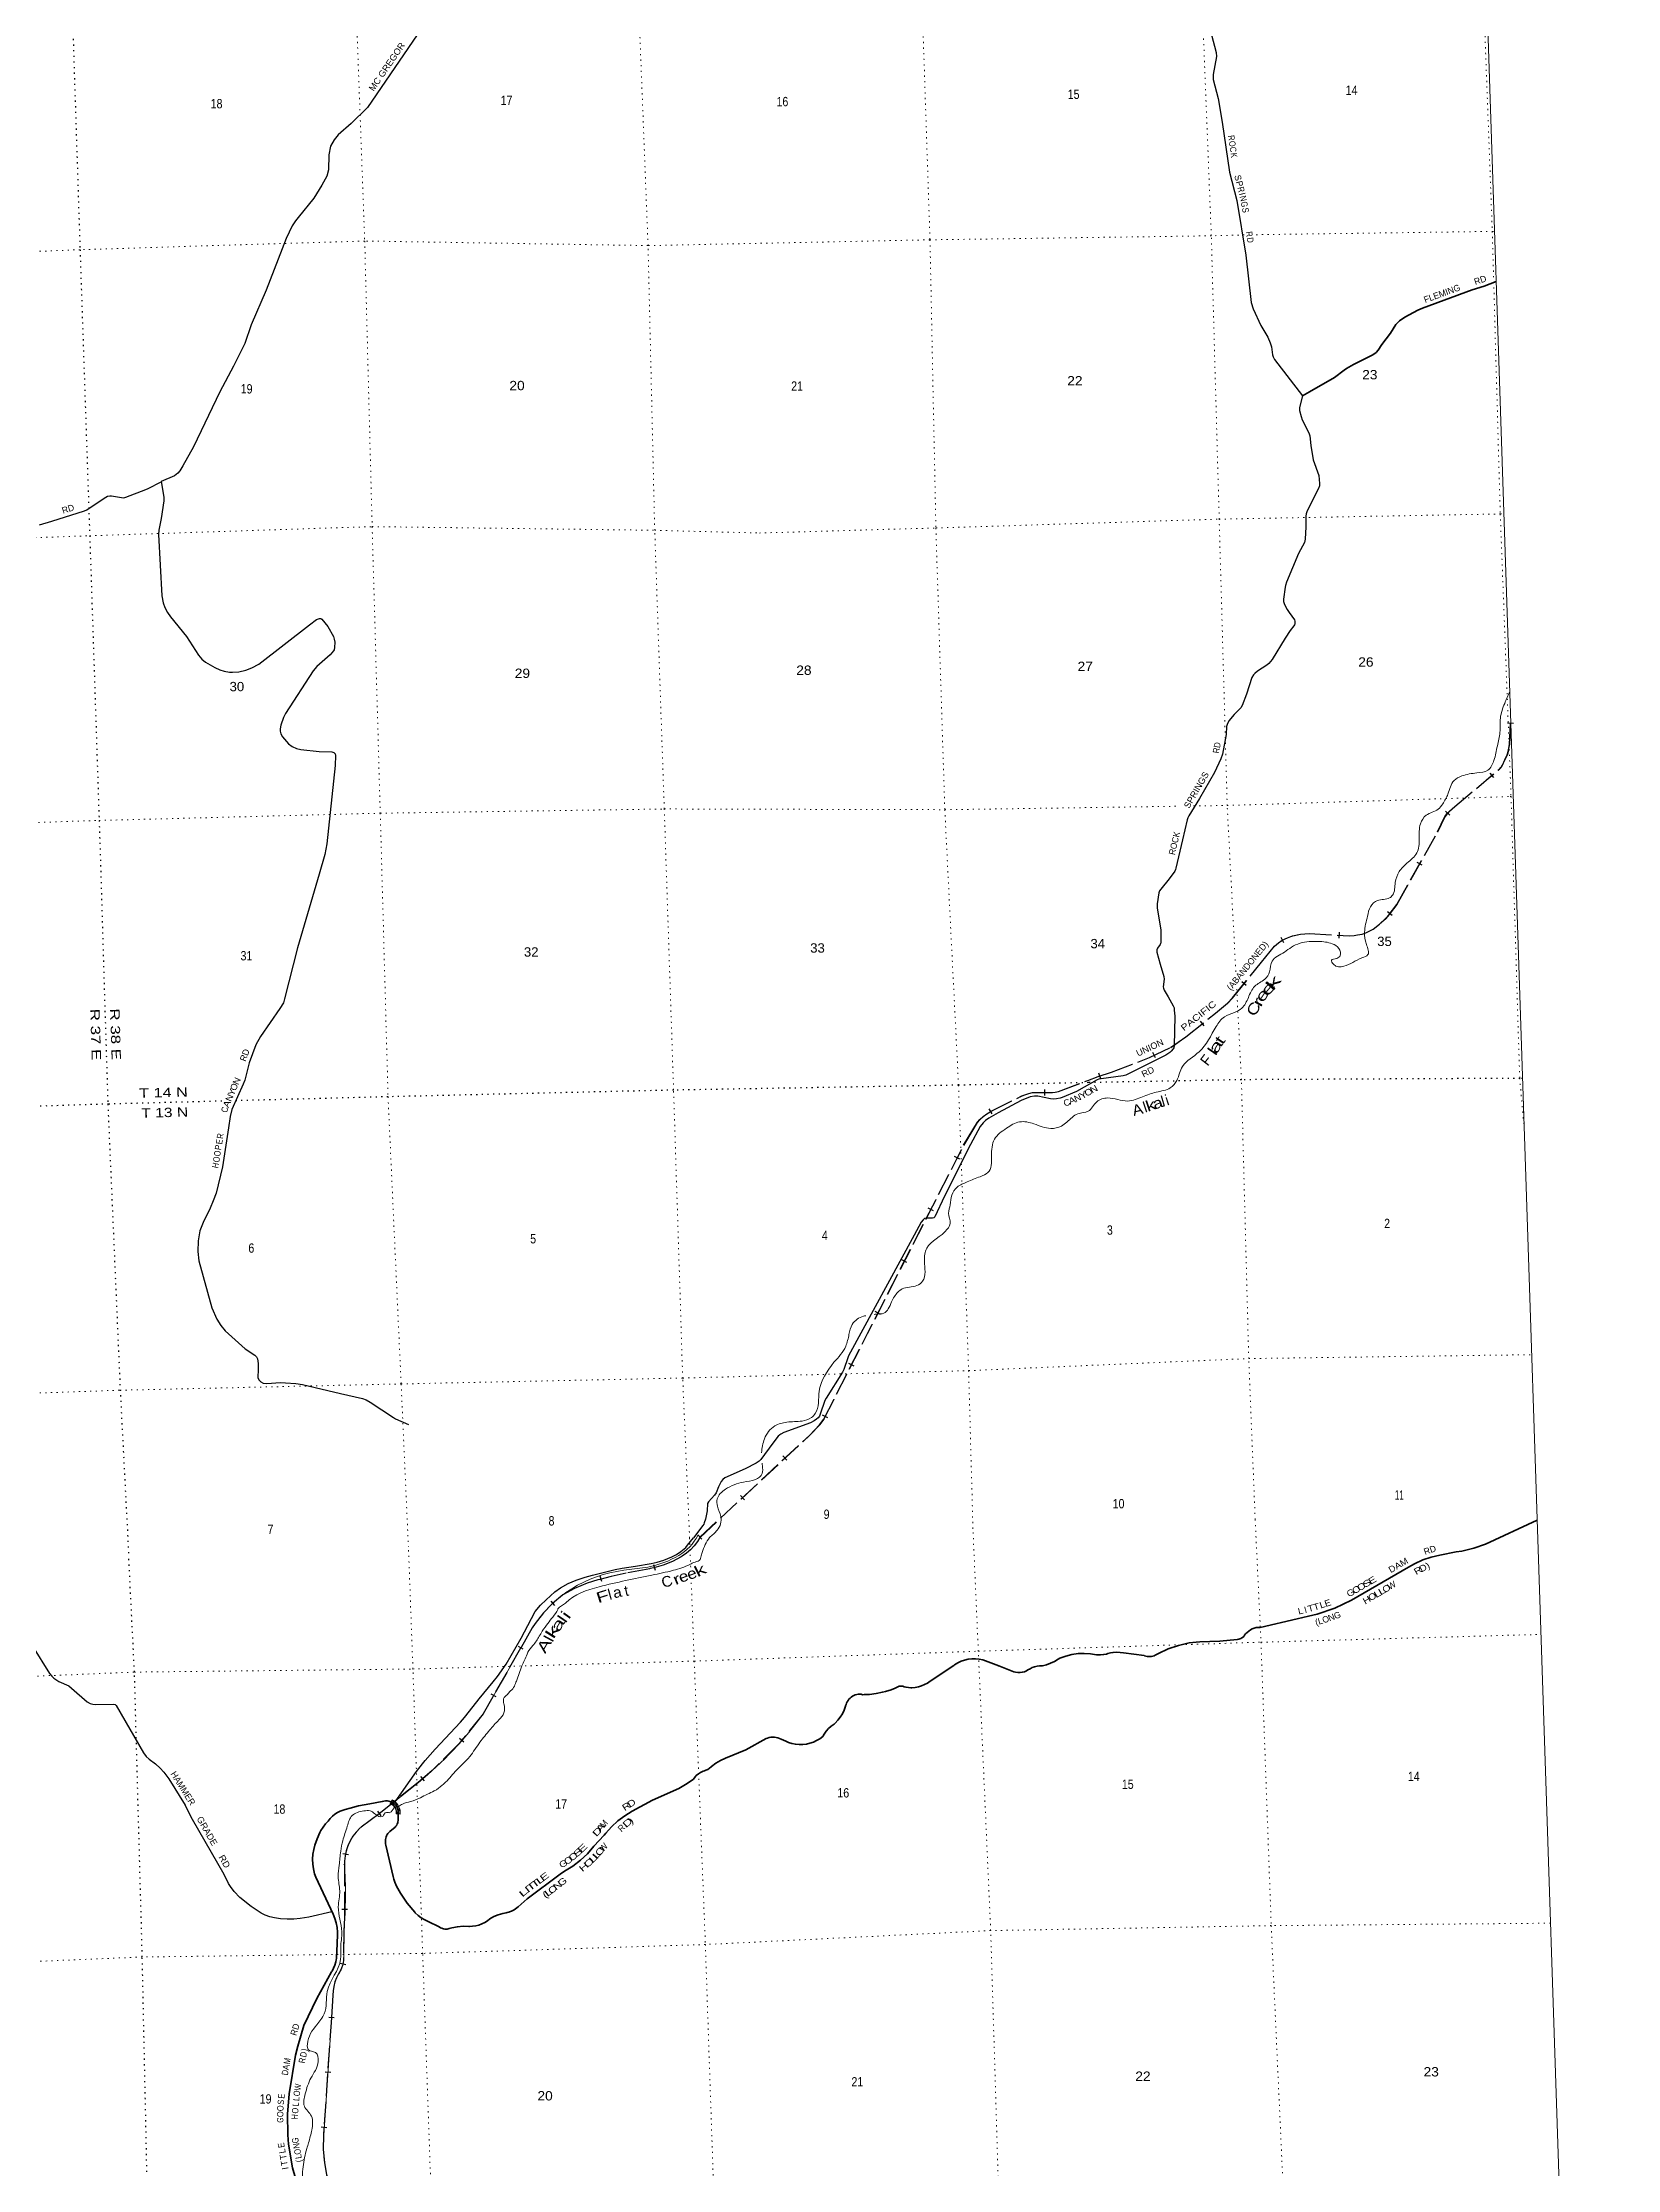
# Model space of a CAD drawing. Header units: feet. Extents: x 501257 to 757852, y -360805 to -170898.
# Drawn here: x 728361 to 757852, y -320485 to -280650 of the extents above; entities that cross this region are included whole.
import ezdxf
from ezdxf.enums import TextEntityAlignment as Align

# ---------------------------------------------------------------- set-up
doc = ezdxf.new("R2010")
doc.units = ezdxf.units.FT
doc.header["$LTSCALE"] = 70
doc.linetypes.add('DOTTED', pattern=[1.5, 0.3, -1.2])
doc.linetypes.add('LONG_DASHED', pattern=[7.5, 6, -1.5])
for name, color, linetype, lineweight in [('26', 7, 'Continuous', 40), ('27', 7, 'Continuous', 13), ('29', 7, 'Continuous', 25), ('30', 7, 'Continuous', 25), ('34', 7, 'Continuous', 25), ('39', 7, 'Continuous', 13), ('4', 7, 'Continuous', 13), ('6', 7, 'DOTTED', 25), ('61', 7, 'Continuous', 13), ('63', 7, 'Continuous', 25), ('7', 7, 'DOTTED', 13)]:
    doc.layers.add(name, color=color, linetype=linetype, lineweight=lineweight)
doc.layers.add('41', color=7, linetype='Continuous')

msp = doc.modelspace()

# ---------------------------------------------------------------- linework, layer by layer
at = {"layer": '26'}
for p, q in [((752871.55, -309823.41), (752871.49, -309821.4)), ((751090.85, -310337.69), (751088.79, -310335.74)), ((746264.61, -311054.2), (746252.45, -311050.54)), ((748605.87, -310812.78), (748603.8, -310810.83)), ((739780.27, -313570.94), (739784.22, -313568.81))]:
    msp.add_line(p, q, dxfattribs=at)
for points in [[(751956.76, -287265.25), (752083.08, -287191.19), (752551.69, -286921.96), (752731.8, -286784.13), (752780.7, -286754.38), (752911.49, -286682.38), (753273.43, -286500.96), (753330.99, -286453.41), (753368.59, -286412.37), (753438.86, -286306.94), (753603.75, -286090.77), (753702, -285932.88), (753737.73, -285892.52), (753768.49, -285865.16), (753870.81, -285795.17), (754115.79, -285661.37), (754202.57, -285622.33), (755130.55, -285283.74), (755354.06, -285211.55), (755581.94, -285125.27)], [(752871.55, -309823.41), (753942.03, -309205.75), (754052.38, -309141.16), (754204.84, -309069.87), (754363.91, -309014.91), (754527.86, -308976.88), (754833.52, -308919.41), (754937.3, -308902.98), (755163.88, -308849.23), (755383.6, -308772.09), (756348.14, -308326)], [(751088.79, -310335.74), (751162.99, -310331.49), (751855.34, -310171.85), (752064.9, -310125.31), (752228.36, -310082.98), (752556.75, -309970.05), (752871.55, -309823.41)], [(748603.8, -310810.83), (748989.7, -310860.93), (748995.97, -310863.39), (749020.65, -310871.25), (749046.03, -310876.49), (749071.81, -310879.05), (749097.73, -310878.9), (749123.48, -310876.04), (749148.79, -310870.51), (749173.39, -310862.36), (749197, -310851.68), (749219.36, -310838.6), (749255.78, -310818.98), (749440.43, -310734.06), (749632.95, -310668.91), (749831.22, -310624.24), (750033.08, -310600.54), (750403.2, -310587.72), (750731.94, -310557.45), (750739.21, -310556.59), (750760.17, -310552.6), (750780.6, -310546.44), (750800.27, -310538.17), (750818.97, -310527.9), (750827.65, -310521.87), (750852.64, -310501.8), (750870.45, -310476.78), (750888.28, -310454.3), (750915.89, -310426.11), (750946.29, -310400.97), (750979.15, -310379.14), (751014.11, -310360.86), (751050.79, -310346.34), (751088.79, -310335.74)], [(744443.98, -311431.71), (744457.87, -311433.24), (744471.52, -311436.21), (744484.79, -311440.59), (744497.52, -311446.34), (744529.81, -311453.84), (744575.38, -311460.19), (744621.37, -311461.74), (744641.18, -311461.51), (744702.15, -311456.59), (744762.27, -311445.31), (744820.88, -311427.82), (744877.34, -311404.29), (744931.03, -311375), (744981.37, -311340.25), (745422.55, -311043.31), (745440.27, -311030.94), (745499.14, -310995.59), (745561.38, -310966.59), (745626.32, -310944.26), (745693.23, -310928.83), (745761.39, -310920.49), (745830.05, -310919.31), (745898.46, -310925.32), (745965.86, -310938.45), (746264.61, -311054.2)], [(746264.61, -311054.2), (746547.85, -311167.51), (746580.28, -311173.59), (746622.34, -311177.47), (746664.58, -311176.93), (746706.53, -311171.99), (746747.74, -311162.68), (746787.74, -311149.12), (746813.38, -311129.98), (746852.62, -311105.79), (746894.17, -311085.84), (746937.58, -311070.33), (746982.38, -311059.45), (747028.06, -311053.32), (747074.14, -311051.99), (747086.64, -311049.72), (747163.32, -311030.9), (747237.61, -311004.18), (747308.71, -310969.83), (747375.82, -310928.24), (747412.17, -310911.68), (747521.59, -310870.87), (747634.68, -310841.72), (747750.2, -310824.55), (747866.87, -310819.55), (747983.43, -310826.77), (748098.6, -310846.14), (748116.94, -310847.58), (748172.87, -310848.1), (748228.55, -310842.76), (748283.37, -310831.63), (748311.73, -310822.7), (748336.66, -310814.85), (748361.73, -310810.31), (748406.63, -310802.69), (748472.52, -310798.5), (748538.48, -310801.22), (748603.8, -310810.83)], [(739784.22, -313568.81), (740273.89, -313348.87), (740306.36, -313332.57), (740431.85, -313258.94), (740548.95, -313172.6), (740579.15, -313129.34), (740602.77, -313107), (740641.98, -313075.85), (740684.24, -313048.96), (740704.08, -313039.08), (740729.04, -313026.66), (740754.08, -313020.23), (740769.98, -313014.58), (740781.44, -313009.62), (740816.72, -312991.37), (740849.9, -312969.53), (740880.61, -312944.34), (740887.06, -312938.94), (740968.78, -312878.01), (741056.43, -312825.96), (741149.04, -312783.36), (741528.1, -312627.1), (741912.17, -312415.33), (741933.87, -312406.74), (741965.73, -312397.3), (741998.39, -312391.24), (742031.52, -312388.63), (742064.73, -312389.49), (742097.67, -312393.83), (742129.98, -312401.58), (742161.3, -312412.67), (742191.29, -312426.97), (742276.66, -312465.77), (742327.71, -312487.08), (742392.78, -312507.25), (742459.61, -312520.5), (742527.45, -312526.7), (742595.57, -312525.78), (742663.21, -312517.74), (742729.65, -312502.67), (742794.15, -312480.74), (742856, -312452.19), (742914.53, -312417.32), (742969.09, -312376.54), (742994.89, -312332.7), (743034.21, -312278.06), (743079.03, -312227.83), (743128.85, -312182.57), (743183.13, -312142.76), (743200.91, -312126.7), (743253.24, -312072.42), (743299.61, -312012.98), (743339.52, -311949.01), (743372.52, -311881.22), (743398.25, -311810.36), (743399.29, -311804.66), (743406.16, -311776.91), (743415.9, -311750.04), (743428.39, -311724.33), (743443.51, -311700.06), (743461.07, -311677.51), (743480.9, -311656.91), (743502.77, -311638.51), (743526.45, -311622.49), (743551.67, -311609.03), (743578.16, -311598.28), (743605.63, -311590.36), (743633.78, -311585.36), (743662.29, -311583.32), (743690.86, -311584.28), (743692.84, -311585.36), (743700.04, -311588.7), (743707.55, -311591.26), (743715.29, -311593.03), (743721.8, -311593.81), (743746.34, -311591.88), (743771.8, -311590.98), (743844.68, -311588.4), (743967.77, -311572.44), (744088.51, -311543.71), (744143.25, -311532.66), (744249.94, -311502.23), (744327.86, -311470.87), (744352.89, -311460.8), (744377.86, -311445.07), (744389.12, -311440.13), (744402.42, -311435.87), (744416.1, -311433.03), (744430.01, -311431.64), (744443.98, -311431.71)], [(733802.83, -315704.26), (733476.84, -315009.89), (733454.54, -314945.62), (733432.46, -314856.53), (733419.81, -314765.61), (733416.74, -314673.88), (733423.27, -314582.32), (733439.34, -314491.95), (733460, -314409.5), (733501.16, -314290.59), (733554.53, -314176.64), (733574.21, -314136.81), (733612.75, -314072.85), (733657.77, -314013.28), (733708.76, -313958.73), (733745.11, -313913.43), (733787.1, -313870.95), (733833.3, -313833.08), (733883.21, -313800.26), (733936.27, -313772.83), (734024.64, -313741.72), (734120.86, -313718.53), (734280.07, -313675.58), (734488.67, -313639.71), (734720.98, -313594.91), (734784.41, -313582.35), (734800.34, -313581.87), (734823.22, -313583.21), (734845.83, -313586.94), (734863.55, -313591.82), (734907.53, -313606.81), (734939.28, -313628.65), (734969.04, -313656.44), (734991.86, -313686.22), (735009.72, -313725.93), (735020.63, -313763.66), (735022.62, -313804.36), (735022.62, -313833.15)], [(735022.62, -313833.15), (735019.97, -313926.48), (735020.38, -313951.53), (735015.32, -313976.48), (735011.21, -313991.78), (735002.65, -314014.07), (734991.8, -314035.33), (734978.79, -314055.35), (734963.75, -314073.9), (734861.71, -314155.43), (734861.22, -314155.87), (734843.7, -314173.26), (734828.09, -314192.39), (734814.57, -314213.04), (734803.28, -314234.99), (734794.35, -314258.01), (734787.88, -314281.82), (734783.93, -314306.19), (734782.54, -314330.84), (734781.87, -314344.16), (734782.6, -314366.07), (734785.62, -314387.78), (734790.9, -314409.05), (734929.34, -314995.78), (734935.4, -315021.46), (734941.5, -315045.78), (734958.18, -315105.9), (734986.51, -315177.76), (735061.64, -315312.19), (735187.77, -315497.35), (735332.56, -315668.32), (735340.77, -315676.85), (735394.58, -315726.4), (735453.27, -315770.06), (735516.2, -315807.34), (735582.69, -315837.84), (735789.13, -315943.75), (735813.86, -315956.44), (735839.13, -315968.49), (735849.89, -315972.82), (735870.51, -315978.7), (735891.64, -315982.4), (735913.03, -315983.88), (735934.46, -315983.1), (735955.7, -315980.09), (735976.5, -315974.88), (736025.73, -315961.04), (736130.88, -315940.09), (736237.64, -315930.25), (736344.85, -315931.62), (736353.06, -315931.81), (736412.94, -315929.65), (736472.27, -315921.24), (736530.39, -315906.67), (736586.67, -315886.11), (736640.49, -315859.78), (736691.27, -315827.96), (736738.44, -315791.02), (736813.09, -315749.15), (736893.94, -315714.21), (736977.99, -315687.92), (737039.33, -315675.59), (737064.03, -315670.62), (737089.33, -315664.7), (737102.32, -315661.66), (737140.16, -315648.56), (737176.42, -315631.57), (737210.7, -315610.89), (737217.64, -315605.64), (737242.73, -315586.66), (737267.64, -315565.06), (737435.91, -315419.14), (738055.59, -314953.15), (738133.53, -314899.72), (738288.5, -314805.27), (738432.75, -314695.15), (738564.69, -314570.55), (738682.89, -314432.85), (738875.63, -314225.86), (738906.14, -314186.4), (739013.99, -314065.08), (739133.93, -313955.69), (739264.65, -313859.44), (739404.71, -313777.39), (739784.22, -313568.81)], [(733163, -320884.8), (733042.87, -320452.84), (732968.55, -320010.7), (732951.67, -319833.37), (732944.65, -319449.51), (732977.8, -319067.03), (733099.93, -318341.96), (733138.3, -318172.65), (733256.09, -317788.95), (733496.12, -317280.76), (733772.69, -316785.56), (733781.09, -316772.3), (733811.65, -316716.22), (733836.19, -316657.25), (733854.44, -316596.05), (733861.5, -316558.27), (733866.19, -316533.2), (733867.06, -316508.27), (733875.51, -316265.4), (733882.13, -316074.08), (733882.07, -316040.26), (733875.6, -315953.6), (733860.11, -315868.09), (733835.76, -315784.67), (733802.83, -315704.26), (733804.84, -315704.2)]]:
    msp.add_lwpolyline(points, dxfattribs=at)
at = {"layer": '29'}
for points in [[(735630.33, -280130.2), (734444.95, -281865.32), (734139.92, -282166.3), (733893.69, -282378.64), (733822.95, -282469.71), (733754.07, -282593.57), (733721.64, -282751.52), (733716.48, -283034.19), (733686.09, -283150.04), (733593.37, -283322.66), (733438.7, -283563.97), (733149.64, -283926.92), (733098.93, -283990.64), (733036.47, -284086.13), (732919.69, -284322.09), (732547.46, -285288.89), (732265.46, -285939.98), (732146.23, -286288.96), (731935.17, -286711.72), (731681.8, -287190.39), (731187.35, -288219.91), (730988.33, -288579.73), (730929.44, -288670.83), (730894.53, -288713.81), (730831.83, -288762.63), (730578.94, -288874.25)], [(750135.28, -280078.98), (750339.33, -280836.48), (750341.84, -280914.79), (750280.26, -281250.22), (750283.17, -281342.35), (750372.42, -281696.2), (750448.44, -282139.26), (750586.13, -283078.29), (750723.03, -283609.98), (750891.46, -284634.67), (750994.49, -285522.02), (751029.24, -285640.25), (751175.12, -285947.78), (751305.95, -286166.82), (751349.65, -286274.48), (751370.4, -286346.82), (751391.87, -286499.96), (751402.62, -286534.89), (751429.62, -286588.32), (751956.76, -287265.25)], [(751956.76, -287265.25), (751901.76, -287461.31), (751898.03, -287494.62), (751900.23, -287540.83), (751926.62, -287653.06), (751947.82, -287715.83), (752071.66, -287959.59), (752089.36, -288018.34), (752111.21, -288198.2), (752151.59, -288463.01), (752259.14, -288761.78), (752269.82, -288910.64), (752269.69, -288953.57), (752256.49, -288999.78), (752040.98, -289422.28), (752023.38, -289475.09), (752018.63, -289522.34), (752018.84, -289719.97), (752006.18, -289954.35), (751992.59, -290016.42), (751878.41, -290222.96), (751656.13, -290757.99), (751636.72, -290818.2), (751629.73, -290848.22), (751600.04, -291078.17), (751600.07, -291117.94), (751607.74, -291154.09), (751623.13, -291188.2), (751666.02, -291267.42), (751702.76, -291326.13), (751801.24, -291463.88), (751810.06, -291488.57), (751812.25, -291514.98), (751810.05, -291536.98), (751805.66, -291553.48), (751790.65, -291573.15), (751721.41, -291664.28), (751632.13, -291808.3)], [(728302.73, -289681.2), (728535.06, -289616.68), (729149.33, -289420.42), (729189.36, -289402.4), (729512.92, -289181.45), (729578.94, -289146.39), (729621.9, -289138.33), (729651.79, -289138.32), (729842.07, -289173.25), (729885.03, -289175.94), (729921.11, -289167.29), (730293.17, -289023.31), (730336.11, -289003.99), (730579, -288876.26)], [(730578.94, -288874.25), (730631.46, -289162.51), (730634.15, -289197.44), (730630.36, -289235.47), (730584.59, -289563.76), (730540.18, -289783.13), (730531.94, -289864.05), (730596.17, -291015.37), (730620.74, -291145.29), (730650.27, -291231.26), (730701.29, -291325.3), (730754.72, -291407.16), (731058.7, -291773.74), (731282.13, -292126.98), (731345.7, -292198.47), (731412.82, -292254.89), (731585.75, -292354.42), (731678.64, -292399.97), (731764.56, -292426.84), (731861.22, -292440.27), (731917, -292441.75), (732038.43, -292434.9), (732164.63, -292405.35), (732282.77, -292359.67), (732411.06, -292291.52), (733361.47, -291556.76), (733491.02, -291456.95), (733544.73, -291435.45), (733574.27, -291435.45), (733592.41, -291447.91), (733700.96, -291587.34), (733807.86, -291773.97), (733823.97, -291825.02), (733834.71, -291881.44), (733825.55, -291982.32), (733818.6, -292021.15), (733807.86, -292042.64), (733747.63, -292116.11), (733496.4, -292335.49), (733430.53, -292415.49), (732908.39, -293214.04), (732870.79, -293291.95), (732823.65, -293436.81), (732809.04, -293501.52), (732811.72, -293549.87), (732822.47, -293595.55), (732854.5, -293653.54), (732967.45, -293786.3), (733031.9, -293837.35), (733117.84, -293874.31), (733195.69, -293891.08), (733538.12, -293926.29), (733778.74, -293934.08), (733813.24, -293944.82), (733829.35, -293960.94), (733837.41, -293974.37), (733846.93, -294000.28), (733840.87, -294190.06), (733687.05, -295658.92), (733649.01, -295860.48), (733542.29, -296225.16), (733132.89, -297602.64), (732892.28, -298560.54), (732870.8, -298635.77), (732804.12, -298741.36), (732441.19, -299264.45), (732354.87, -299424.46), (732231.13, -299757.47), (732145.84, -300081.2), (732115.48, -300156.76), (731906.07, -300631.89), (731871.97, -300763.62), (731842.86, -300978.93), (731727.6, -301708.94), (731614.22, -302198.31), (731555.15, -302343.39), (731497.42, -302479.22), (731367.72, -302749.92), (731308.12, -302907.6), (731276.24, -303089.88), (731270.53, -303294.48), (731286.02, -303464.65), (731532.12, -304347.49), (731624.96, -304562.59), (731700.14, -304680.8), (731782.1, -304780.47), (732153.29, -305118.51), (732333.8, -305234.26), (732368.71, -305266.51), (732387.35, -305299.96), (732400.26, -305392.28), (732397.72, -305505.67)], [(751632.13, -291808.3), (751385.61, -292205.94), (751324.09, -292279.03), (751284.45, -292311.57), (751112.35, -292425.53), (751060.14, -292465.6), (751038.15, -292492.01), (751007.79, -292540.07), (750907.55, -292856.13), (750822.1, -293068.83), (750796.24, -293112.55), (750673.09, -293235.33), (750576.32, -293354.61), (750542.85, -293425.38), (750532.34, -293460.24), (750526.54, -293607.45), (750457.57, -293979.56), (750424.8, -294066.75), (750306.6, -294320.92), (750023.53, -294810.7), (749826.41, -295132.63), (749806.62, -295172.24), (749793.64, -295207.89), (749707.25, -295581.96), (749583.77, -296114.61), (749577.9, -296138.27), (749564.7, -296166.88), (749455.79, -296312.65), (749298.6, -296507.96), (749278.81, -296538.77), (749263.74, -296575.43), (749232.63, -296780.82), (749232.46, -296854.82), (749299.66, -297271.96), (749304.06, -297475.49), (749298.61, -297509.2), (749295.3, -297521.31), (749286.51, -297540.01), (749238.12, -297609.33), (749231.53, -297622.53), (749227.21, -297643.52), (749226.03, -297663.24), (749229.33, -297684.14), (749291.66, -297909.51), (749355.1, -298143.26), (749361.28, -298194.67), (749347.11, -298335.12), (749350.28, -298359.7), (749363.48, -298397.11), (749439.1, -298521.5), (749532.59, -298691.69), (749548.21, -298731.59), (749552.61, -298771.2), (749560.61, -298882.31), (749550.14, -299441.29), (749546.01, -299475.37), (749535.01, -299497.38), (749497.62, -299541.39), (749466.84, -299567.79), (749393.39, -299616.13), (748671.62, -299977.94), (748644.35, -299988.09), (748595.97, -300001.29), (748183.42, -300059.41), (748142.95, -300067.31), (748107.76, -300080.51), (747724.11, -300295.15), (747454.61, -300406.19), (747415.02, -300419.39), (747345.85, -300433.3), (747300.67, -300437), (747234.69, -300432.59), (746999.79, -300384.8), (746935.61, -300384.18), (746856.44, -300397.38), (746687.8, -300464.19), (746256.44, -300696.94), (746077.94, -300797.88), (746020.76, -300837.49), (745976.77, -300881.5), (745919.94, -300952.63), (745738.33, -301285.89)], [(745738.33, -301285.89), (745736.23, -301289.74), (745251.76, -302254.38), (745066.32, -302641.92), (745048.73, -302659.52), (745024.44, -302669.63), (744916.33, -302671.36), (744884.33, -302674.01), (744877.73, -302676.21), (744849.31, -302696.85), (744812.8, -302745.56), (744681.37, -302986.67), (743452.12, -305249.54), (743439.97, -305281.73), (743364.71, -305500.12), (743342.17, -305551.01), (743034.28, -306039.53), (743012.39, -306081.05), (742924.45, -306342.23), (742906.73, -306375.11), (742885.83, -306404.82), (742855.05, -306434.53), (742811.06, -306464.23), (742743.12, -306499.77), (742243.68, -306684.28), (742186.93, -306712.66), (742166.71, -306726.09), (742138.12, -306750.3), (742035.93, -306879.23), (741810.44, -307186), (741778.25, -307220.92), (741724.68, -307258.62), (741516.31, -307363.1), (741139.01, -307531.47), (741102.32, -307560.09), (741069.33, -307597.5), (741018.01, -307697), (740972.57, -307815.35), (740944.98, -307858.85), (740830.6, -307979.78), (740814.23, -308013.4), (740805.84, -308148.03), (740776.84, -308303.87), (740752.65, -308374.28), (740741.65, -308396.29), (740724.06, -308427.1), (740550.33, -308655.09)], [(732397.72, -305505.67), (732394.43, -305652.63), (732411.67, -305699.06), (732446.57, -305733.98), (732494.9, -305755.48), (732558.24, -305765.94), (732816.04, -305746.91), (732911.08, -305750.11), (733104.4, -305763.54), (733229.88, -305785), (733940.29, -305953.97), (734350.26, -306042.96), (734422.69, -306070.34), (734497.94, -306112.82), (734930.22, -306402.98), (734970.66, -306424.43), (735212.51, -306535.02)], [(736879.61, -311254.02), (737039.32, -311021.63), (737325.54, -310536.06), (737449.99, -310299.5), (737586.88, -310038.04), (737682.29, -309913.53), (737790.14, -309813.93), (737956.07, -309668.67), (738059.78, -309593.97), (738204.97, -309510.96), (738354.3, -309448.71), (738524.38, -309390.61), (738657.12, -309353.26), (739084.39, -309245.35), (739217.13, -309220.45), (739461.88, -309183.1), (739756.4, -309137.45), (739872.55, -309108.4), (739992.85, -309071.04), (740142.18, -309012.94), (740229.3, -308967.29), (740312.26, -308913.34), (740403.78, -308833.68), (740440.86, -308792.98), (740550.33, -308655.09)], [(728170.4, -310681.32), (728493.96, -311195.94), (728533.38, -311245.73), (728570.71, -311281.01), (728610.12, -311307.98), (728668.18, -311345.34), (728850.7, -311428.35), (728902.57, -311467.77), (729199.15, -311727.16), (729255.17, -311758.28), (729300.8, -311772.81), (729348.48, -311776.96), (729680.34, -311768.66), (729719.77, -311776.96), (729738.41, -311793.56), (730252.81, -312683.78), (730302.57, -312748.1), (730358.59, -312799.98), (730476.79, -312889.21), (730566, -312970.14), (730632.38, -313046.92), (730725.68, -313171.42), (731032.65, -313661.14)], [(734960.6, -313598.08), (735361.36, -313034.46), (735473.36, -312887.13), (735523.14, -312822.8), (735709.81, -312611.14), (736186.86, -312104.81), (736259.44, -312019.75), (736356.93, -311901.45), (736539.45, -311673.19), (736796.64, -311349.48), (736879.61, -311254.02)], [(733780.01, -315658.5), (733345.32, -315759.06), (733187.69, -315786.03), (733067.39, -315796.42), (732942.94, -315796.41), (732818.5, -315788.12), (732704.42, -315771.51), (732617.31, -315750.76), (732532.27, -315721.7), (732453.45, -315684.36), (732266.78, -315559.85), (732055.22, -315389.7), (731949.45, -315279.71), (731881, -315186.34), (731843.67, -315126.15), (731760.7, -314962.23), (731640.4, -314754.72), (731171.65, -313932.98), (731032.65, -313661.14)]]:
    msp.add_lwpolyline(points, dxfattribs=at)
at = {"layer": '34', "linetype": 'LONG_DASHED', "lineweight": 13}
msp.add_lwpolyline([(740671.97, -308646.07), (742728.99, -306733.79), (742913.02, -306541.67), (742993.95, -306432.76), (745612.37, -301305.94), (745785.24, -301016.15), (745869.18, -300875.21), (745912.98, -300825.28), (745978.7, -300766.84), (746044.42, -300718.13), (746136.92, -300660.9), (746701.62, -300383.27), (746833.05, -300335.78), (746898.77, -300318.73), (746949.89, -300316.3), (747151.91, -300318.73), (747271.18, -300318.73), (747322.3, -300313.86), (747388.01, -300299.25), (747933.24, -300095.9), (748130.4, -300021.62), (748381.1, -299936.38), (749091.84, -299662.41), (749486.16, -299477.32), (749773.38, -299275.18), (750328.34, -298831.94), (750552.27, -298646.85), (750644.6, -298545.26), (751188.2, -297874.27), (751431.07, -297574), (751503.97, -297511.98), (751577, -297468.15), (751674.36, -297419.44), (751770.35, -297387.14), (751915.33, -297353.69), (752080.36, -297342.19), (752827.61, -297384.77), (752920.58, -297376.83), (752986.3, -297367.08), (753073.93, -297352.47), (753141.29, -297329.63), (753278.39, -297257.49), (753396.87, -297163.78), (753512.06, -297060.23), (753582.64, -296982.3), (753725.78, -296794.11), (754486.83, -295437.27), (754625.65, -295150.66), (754668.23, -295093.68), (754707.17, -295051.06), (754811.98, -294959.03), (755644.08, -294259.95), (755671.06, -294230.95), (755682.01, -294215.72), (755700.26, -294184.06), (755748.58, -294085.24), (755790.32, -293995.32), (755802.5, -293956.96), (755819.49, -293869.42), (755834.14, -293798.67), (755855.24, -293399.11)], dxfattribs=at)
at = {"layer": '39'}
for p, q in [((736895.55, -311444.45), (736907.14, -311427.07)), ((734005.06, -314782.44), (734006.81, -314775.43)), ((734013.82, -314754.39), (734012.07, -314726.35))]:
    msp.add_line(p, q, dxfattribs=at)
for points in [[(755836.52, -292803.72), (755740.03, -293026.77), (755659.09, -293301.3), (755650.36, -293571.33), (755602.85, -293824.58), (755539.84, -294094.48), (755423.64, -294279.65), (755220.31, -294328.96), (754938.89, -294387.01), (754791.1, -294472.64), (754677.27, -294726.17), (754579.07, -294908.72), (754496.08, -295008.21), (754270.89, -295122.68), (754161.81, -295281.45), (754141.59, -295567.98), (754094.3, -295827.26), (753909.97, -296018.82), (753764.76, -296178.84), (753691.42, -296382.66), (753641.34, -296619.9), (753584.79, -296670.17), (753357.3, -296718.3), (753226.69, -296835.54), (753170.51, -297012.6), (753116.64, -297314.38), (753152.7, -297542.6), (753179.4, -297732.9), (753066.91, -297793.15), (752730.61, -297949.72), (752532.38, -297914.31), (752495.46, -297835.07), (752596.88, -297803.38), (752661.33, -297748.82), (752634.71, -297618.9), (752508.96, -297528.65), (752252.16, -297485.2), (751907.6, -297519.27), (751747.34, -297593.25), (751615.82, -297684.36), (751384.54, -297855.4), (751337.24, -298056.31), (751247.54, -298194.28), (751059.12, -298325.6), (750939.81, -298537.05), (750816.06, -298736.58), (750680.11, -298815.76), (750491.95, -298896.75), (750337.46, -299079.23), (750018.19, -299553.24), (749706.08, -299827.73), (749600.56, -300089.03), (749478.74, -300228.1), (749216.16, -300307.64), (748959.88, -300395.01), (748681.23, -300475.11), (748305.35, -300417.66), (748100.85, -300491.17), (747942.07, -300665.74), (747744.69, -300712.83), (747638.5, -300780.92), (747439.15, -300944.82), (747239.63, -300987.96), (746925.08, -300902.22), (746656.45, -300865.22), (746411.32, -300984.42), (746185.25, -301189.5), (746131.87, -301505.35), (746062.22, -301815.73), (745918.1, -301891.17), (745676.29, -301990.12), (745486.68, -302087.26), (745387.29, -302235.63), (745357.43, -302417.82), (745326.65, -302573.87), (745357.37, -302764.03), (745302.97, -302876.62), (744919.22, -303230.08), (744875.32, -303471.13), (744840.16, -303848.75), (744732.45, -303930.98), (744457.27, -303994.85), (744378.91, -304053.92), (744258.62, -304237.23), (744111.2, -304449.66), (743977.03, -304464.37), (743931.18, -304470.97)], [(743775.64, -304496.15), (743733.2, -304505.01), (743523.39, -304657.2), (743461.61, -304846.53), (743400.87, -305066.03), (743180.08, -305365.53)], [(743180.08, -305365.53), (742901.47, -305910.6), (742888.92, -306128.42), (742827.91, -306326.08), (742757.33, -306404.01), (742582.08, -306467.33), (742297.3, -306489.25), (742070.93, -306559.88), (741879.03, -306801.45), (741822.77, -307061.31)], [(741836.81, -307259.81), (741840.24, -307306.01), (741837.22, -307451.04), (741710.41, -307562.11), (741489.01, -307612.04), (741147.93, -307746.63), (740993.37, -307927.1), (740998.11, -308063.81), (741061.09, -308256.88), (741057.8, -308393.87), (740993.58, -308512.84), (740850.06, -308647.46)], [(735028.89, -313684.93), (735099.55, -313641.28), (735250.84, -313594.48), (735435.59, -313524.54), (735568.15, -313456.17), (735696.95, -313395.97), (735844.43, -313288.93), (735909, -313230.65), (736115.24, -313005.15), (736358.84, -312752.37), (736551.67, -312481), (736731.88, -312258.29), (736906.85, -312061.9), (737001.49, -311934.32), (737000.43, -311763.34), (736993.67, -311670.99), (737065.48, -311586.34), (737118, -311528.43), (737166.86, -311482.7), (737216.18, -311384.64), (737234.88, -311337.81), (737334.96, -311055.14), (737432.94, -310836.92), (737445.85, -310798.31), (737544.51, -310670.6), (737661.93, -310498.07), (737719.39, -310403.79), (737823.54, -310257.81), (737914.41, -310138.39), (738006.69, -309998.81), (738012.29, -309984.55), (738153.76, -309877.69), (738157.65, -309873.55), (738783.54, -309573.06), (739767.44, -309354.36), (740172.56, -309263.71), (740480.68, -309153.85), (740579.78, -309108.62), (740674.81, -309061.5), (740685.6, -309018.92), (740713.02, -308927.56), (740768.93, -308781.02), (740850.06, -308647.46)], [(735032.52, -313683.25), (734942.48, -313714.18), (734866.69, -313800.93), (734802.31, -313798.81), (734798.29, -313798.93), (734730.12, -313871.37), (734579.88, -313821.49), (734493.78, -313765.69), (734375.35, -313771.21), (734255.58, -313798.9), (734160.76, -313854.02), (734066.32, -314056.01), (733982.28, -314328.46), (733943.73, -314524.78), (733915.42, -314786.84), (733895.78, -315002.72), (733925.78, -315265.42), (733898.58, -315564.02), (733963.41, -316033.7), (733944.72, -316330.3), (733942.05, -316546.73), (733691.01, -317151.67), (733637.18, -317567.76), (733494.67, -317775.2), (733320.67, -318138.5), (733337.93, -318244.63), (733470.03, -318293.04), (733523.37, -318462.49), (733386.01, -318774.41), (733278.29, -319069.35), (733263.08, -319299.18), (733395.34, -319486.41), (733401.13, -319745.8), (733341.98, -319984.98), (733309.04, -320092.6), (733240.92, -320434.66), (733244.8, -320803.83), (733308.91, -320957.81), (733407.4, -321091.72), (733432.06, -321310.31), (733563.99, -321544.39), (733628.75, -321734.16), (733712.02, -321914.67), (733880.76, -322061.63), (733976.95, -322185.54), (734084.94, -322301.06), (734219.04, -322415.81), (734259.78, -322567.52), (734287.16, -322608.97), (734336.25, -322704.09)]]:
    msp.add_spline(points, degree=3, dxfattribs=at)
at = {"layer": '4'}
msp.add_lwpolyline([(501256.99, -177792.42), (532580.01, -177081.38), (563902.01, -176327.26), (595222.96, -175530.05), (626542.78, -174689.76), (657861.41, -173806.39), (689178.8, -172879.94), (720494.89, -171910.42), (751809.62, -170897.82), (757851.71, -353854.74), (726285.32, -354875.48), (694717.55, -355852.8), (663148.48, -356786.68), (631578.15, -357677.15), (600006.62, -358524.19), (568433.96, -359327.81), (536860.22, -360087.99), (505285.47, -360804.74)], close=True, dxfattribs=at)
at = {"layer": '6'}
for points in [[(728498.83, -263261.19), (728574.29, -267849.95), (728707.76, -273845.69), (728890.04, -279219.77), (729062.05, -284529.8), (729243.77, -289887.81), (729420.57, -295219.81), (729582.62, -300532.2), (729814.25, -305880.42), (729973.53, -308993.84)], [(747944.82, -300130.39), (745512.96, -300178.15), (740177.16, -300270.22), (734830.42, -300394.87), (731950.84, -300470.16)], [(756074.84, -300050.38), (756027.71, -300049.77), (750810.21, -300075.34), (747944.82, -300130.39)], [(731717.21, -300476.27), (729596.67, -300531.71), (724570.36, -300686.66)], [(730623.4, -330090.75), (730561.28, -327248.47), (730344.11, -321894.65), (730228.41, -316505.64), (730082.14, -311169.84), (729973.53, -308993.84)]]:
    msp.add_lwpolyline(points, dxfattribs=at)
at = {"layer": '61'}
for p, q in [((734871.92, -313630.68), (734907.55, -313564.68)), ((734882.75, -313627.44), (734910.78, -313575.52))]:
    msp.add_line(p, q, dxfattribs=at)
for points in [[(734871.92, -313630.68), (734891.5, -313641.25), (734908.35, -313652.78), (734923.91, -313665.99), (734938, -313680.77), (734950.46, -313696.93), (734961.17, -313714.31), (734970, -313732.72), (734976.86, -313751.94), (734981.67, -313771.79), (734984.39, -313792.02), (734984.98, -313812.73), (734984.12, -313827.31)], [(734993.19, -313819.83), (734992.37, -313791.37), (734989.54, -313770.31), (734984.54, -313749.65), (734977.39, -313729.64), (734968.2, -313710.47), (734957.05, -313692.38), (734944.08, -313675.55), (734929.41, -313660.16), (734913.21, -313646.41), (734895.67, -313634.41), (734882.75, -313627.44)], [(734907.55, -313564.68), (734930.59, -313577.12), (734953.93, -313593.08), (734975.47, -313611.39), (734994.98, -313631.85), (735012.26, -313654.24), (735027.09, -313678.33), (735039.32, -313703.81), (735048.82, -313730.44), (735055.49, -313757.93), (735059.24, -313785.95), (735060.04, -313813.87), (735058.99, -313831.72)], [(734910.78, -313575.52), (734926.42, -313583.96), (734949.07, -313599.45), (734969.97, -313617.21), (734988.9, -313637.07), (735005.67, -313658.79), (735020.06, -313682.17), (735031.93, -313706.89), (735041.14, -313732.73), (735047.62, -313759.41), (735051.26, -313786.6), (735052.3, -313823.31), (734993.19, -313819.83)], [(735058.99, -313831.72), (734984.12, -313827.31), (735058.99, -313831.72)]]:
    msp.add_lwpolyline(points, dxfattribs=at)
at = {"layer": '63'}
for p, q in [((755905.64, -293402.31), (755795.19, -293396.48)), ((755536.8, -294416.04), (755465.65, -294331.35)), ((754714.69, -295117.7), (754633.03, -295043.09)), ((754195.95, -296059.1), (754099.48, -296004.99)), ((753634.74, -296997.22), (753546.7, -296930.26)), ((751601.87, -297512.18), (751552.37, -297413.26)), ((752642.59, -297424.81), (752648.88, -297314.38)), ((750901.22, -298308.72), (750815.28, -298239.09)), ((750113.96, -299067.8), (750044.93, -298981.37)), ((749198.86, -299667.96), (749151.86, -299567.84)), ((747127.19, -300368.94), (747128.52, -300258.33)), ((748178.08, -300058.75), (748142.47, -299954.03)), ((746144.92, -300715.34), (746086.72, -300621.27)), ((745537.6, -301563.36), (745439.1, -301513.05)), ((745042.81, -302532.16), (744944.3, -302481.85)), ((744548.01, -303500.96), (744449.5, -303450.65)), ((744053.22, -304469.76), (743954.71, -304419.45)), ((743558.42, -305438.56), (743459.91, -305388.25)), ((743063.63, -306407.36), (742965.12, -306357.05)), ((742300.64, -307200.95), (742225.33, -307119.94)), ((741503.9, -307941.63), (741428.59, -307860.62)), ((740707.16, -308682.31), (740631.85, -308601.3)), ((738833.11, -309473.68), (738804.14, -309372.01)), ((739837.43, -309264.22), (739808.62, -309162.5)), ((737953.48, -309919.79), (737885.65, -309838.7)), ((737362.02, -310743.11), (737270.22, -310690.67)), ((736855.83, -311634.14), (736764.03, -311581.7)), ((736249.37, -312482.76), (736167.12, -312416.34)), ((735513.66, -313208.19), (735444.84, -313127.94)), ((734701.04, -313859.34), (734637.96, -313774.5)), ((734088.61, -314594.12), (733985.55, -314570.58)), ((734071.78, -315618.24), (733966.06, -315618.75)), ((734039.67, -316653.89), (733936.77, -316629.66)), ((733824.52, -317644.9), (733719.04, -317637.81)), ((733758.24, -318667.53), (733652.76, -318660.44)), ((733686.11, -319702.78), (733580.64, -319695.69))]:
    msp.add_line(p, q, dxfattribs=at)
at = {"layer": '63', "lineweight": 13}
for p, q in [((739694.8, -309202.41), (739245.68, -309263.5)), ((737533.4, -310340.05), (736612.98, -311951.1)), ((734006.86, -316009.73), (734001.74, -316511.2)), ((733802.23, -317214.29), (733625.29, -319845.16))]:
    msp.add_line(p, q, dxfattribs=at)
at = {"layer": '63', "linetype": 'LONG_DASHED'}
for points in [[(740669.18, -308643.07), (742726.11, -306730.87), (742909.88, -306539.02), (742990.45, -306430.59), (745608.78, -301303.96), (745781.72, -301014.05), (745865.85, -300872.79), (745910.07, -300822.39), (745976.11, -300763.65), (746042.12, -300714.73), (746134.93, -300657.31), (746700.01, -300379.49), (746831.84, -300331.86), (746898.15, -300314.65), (746949.82, -300312.2), (747151.93, -300314.63), (747270.99, -300314.63), (747321.66, -300309.8), (747386.84, -300295.31), (747931.8, -300092.06), (748129.02, -300017.76), (748379.7, -299932.52), (749090.23, -299658.64), (749484.09, -299473.76), (749770.92, -299271.9), (750325.75, -298828.76), (750549.43, -298643.88), (750641.49, -298542.59), (751185.01, -297871.69), (751428.12, -297571.12), (751501.57, -297508.64), (751575.02, -297464.55), (751672.78, -297415.65), (751769.23, -297383.19), (751914.72, -297349.62), (752080.33, -297338.08), (752827.55, -297380.66), (752920.1, -297372.76), (752985.66, -297363.03), (753072.93, -297348.48), (753139.67, -297325.85), (753276.14, -297254.04), (753394.23, -297160.64), (753509.16, -297057.32), (753579.48, -296979.68), (753722.34, -296791.86), (754483.19, -295435.37), (754622.13, -295148.52), (754665.07, -295091.06), (754704.3, -295048.13), (754809.31, -294955.92), (755641.25, -294256.97), (755667.88, -294228.35), (755678.56, -294213.49), (755696.64, -294182.13), (755744.88, -294083.48), (755786.49, -293993.83), (755798.52, -293955.95), (755815.47, -293868.61), (755830.06, -293798.14), (755851.15, -293398.89)], [(740666.94, -308651.24), (740622.7, -308725.09), (740562.91, -308804.65), (740495.14, -308877.52), (740420.11, -308942.92), (740338.64, -309000.12), (740317.36, -309013.08), (740154.23, -309099.13), (739983.02, -309167.67), (739805.56, -309217.93), (739736.72, -309232.15), (739725.22, -309233.71)], [(739729.99, -309232.95), (739289.48, -309317.2), (739006.07, -309380.38), (738795.53, -309433.84), (738759.91, -309441.94), (738557.47, -309503.5), (738322.64, -309602.32), (738103.28, -309723.75), (737912.85, -309883.02), (737740.11, -310061.32), (737586.97, -310256.68), (737529.27, -310342.74), (737312.95, -310721.38), (736608.87, -311953.75), (736204.86, -312454.03), (736160.9, -312508.48), (735657.37, -313013.37), (735393.72, -313239.48), (734689.32, -313803.86), (734665.82, -313821.33), (734300.1, -314093.24), (734232.51, -314166.06), (734172.94, -314245.5), (734122, -314330.75), (734080.24, -314420.85), (734048.14, -314514.81), (734026.02, -314611.62), (734014.16, -314710.19), (734012.13, -314758.55), (734016.36, -315622.79), (734017.09, -315771.19), (734002.57, -316012.93), (733997.45, -316514.42), (733996.33, -316565.58), (733989.87, -316616.29), (733978.15, -316666.05), (733961.3, -316714.31), (733939.48, -316760.54), (733912.95, -316804.26), (733902.99, -316818.36), (733865.12, -316894.32), (733835.43, -316973.79), (733814.19, -317055.94), (733801.66, -317139.85), (733797.94, -317217.47), (733769.14, -317645.69), (733630.74, -319703.57), (733621, -319848.35), (733615.73, -320105.44), (733637.37, -320361.71), (733685.68, -320614.31)]]:
    msp.add_lwpolyline(points, dxfattribs=at)
at = {"layer": '63', "lineweight": 13}
msp.add_lwpolyline([(735397.63, -313237.05), (734693.2, -313801.45), (734304.04, -314090.79)], dxfattribs=at)
for centre, radius, start, end in [((739791.65, -308163.68), 951.84, 300.57215, 332.07622), ((739372.71, -307469.16), 1762.92, 280.52733, 300.81437), ((739530.78, -311616.94), 2370.65, 96.90723, 147.40981), ((731095.51, -307953.83), 6813.27, 309.15591, 324.07762), ((734963.94, -314770.91), 947.65, 134.13528, 179.05776), ((724357.68, -315308.95), 9674.59, 355.84617, 3.28053), ((733512.53, -316526.11), 489.44, 323.72951, 1.74556), ((734611.75, -317214.2), 809.52, 150.50713, 180.00648), ((736074.71, -320023.9), 2455.93, 175.8263, 205.20082)]:
    msp.add_arc(centre, radius, start, end, dxfattribs=at)
at = {"layer": '7'}
msp.add_line((740476.98, -308657.42), (740498.68, -309230.46), dxfattribs=at)
for points in [[(744505.63, -262745.4), (744535.53, -267865.2), (744644.19, -273724.92), (744803.19, -279065.59), (744978.18, -284345.33), (745088.87, -289742.02), (745255.69, -295018.01), (745512.96, -300178.15), (745702.3, -305523.81), (745783.12, -308484.48)], [(750705.21, -298052.09), (750543.73, -294939.68), (750393.99, -289576.54), (750246.21, -284269.7), (750037.85, -278954.89), (749834.68, -273674.11), (749822.41, -267869.43), (749820.11, -262642.09), (749828.47, -262571.4)], [(733849.75, -263090.01), (733893.51, -267859.1), (734004.45, -273726.79), (734199.52, -279064.21), (734393.41, -284367.44), (734532.62, -289716.85), (734684.5, -295083.94), (734830.42, -300394.87), (735075.14, -305772.83), (735212.23, -308826.26)], [(740476.98, -308657.42), (740348.08, -305664.83), (740177.16, -300270.22), (740002.66, -295004.56), (739823.74, -289785.35), (739699.22, -284453.54), (739494.46, -279184.9), (739340.84, -273767.56), (739210.36, -267858.27), (739204.94, -262917.45)], [(755116.97, -271191.86), (755096.61, -273538.31), (755308.92, -278850.97), (755507.94, -284186.23), (755657.24, -289478.93), (755858.82, -294771.84), (756021.55, -300045.96), (756105.67, -300983.96)], [(750864.45, -284253.57), (750246.21, -284269.7), (744978.18, -284345.33), (739699.22, -284453.54), (734393.41, -284367.44), (729062.05, -284529.8), (724065.39, -284730.17)], [(755550.95, -284187.08), (755520.06, -284187.83), (751076.33, -284249.41)], [(724234.09, -290061.05), (729243.77, -289887.81), (734532.62, -289716.85), (739823.74, -289785.35), (741783.41, -289836.29), (745088.87, -289742.02), (750393.99, -289576.54), (755657.24, -289478.93), (755725.63, -289476.3)], [(749915.16, -294948.99), (750543.73, -294939.68), (755842.76, -294772.39), (755900.52, -294771.81)], [(724402.47, -295381.22), (729420.57, -295219.81), (734684.5, -295083.94), (740002.66, -295004.56), (745255.69, -295018.01), (749661.98, -294952.74)], [(751067.95, -308311.79), (750947.03, -305298.02), (750810.28, -300077.35), (750721.49, -298365.92)], [(724740.59, -306065.14), (729810.58, -305890.62), (735075.14, -305772.83), (740348.01, -305662.82), (745702.3, -305523.81), (750947.03, -305298.02), (756245.73, -305225.03)], [(751067.95, -308311.79), (751176.72, -310609.98), (751368.39, -315918.27), (751585.79, -320706.05)], [(746290.78, -323270.75), (746278.78, -321463.34), (746114.94, -316011.36), (745883.33, -310778.7), (745783.12, -308484.48)], [(735712.84, -324422.68), (735663.61, -321725.16), (735478.86, -316446.84), (735296.44, -311112.12), (735212.23, -308826.26)], [(740508.74, -309496.28), (740564.32, -310964.27), (740772.06, -316272.09), (740951.75, -321582.75), (741088.55, -326268.92)], [(724908.92, -311384.07), (730082.14, -311169.84), (735296.44, -311112.12), (740564.32, -310964.27), (745883.33, -310778.7), (751176.72, -310609.98), (756418.74, -310463.8)], [(756597.35, -315872.24), (751368.39, -315918.27), (746114.94, -316011.36), (740772.06, -316272.09), (735471.59, -316438.63), (730228.41, -316505.64), (725077.78, -316719.72)]]:
    msp.add_lwpolyline(points, dxfattribs=at)

# ---------------------------------------------------------------- texts
at = {"layer": '27'}
for s, rotation, p in [('FLEMING', 20.045, (754252.03, -285529.77)), ('RD', 17.9, (755189.85, -285191.03)), ('HAMMER', 302.081, (730751.35, -313075.63))]:
    msp.add_text(s, height=120, rotation=rotation, dxfattribs=at).set_placement(p)
for s, rotation, width, p in [('DAM', 29.985, 1.1, (753776.8, -309220.37)), ('O', 31.985, 1.25, (753086.74, -309619.88)), ('S', 32.985, 1.4, (753192.6, -309556.28)), ('E', 30.985, 1.35, (753290.85, -309500.16)), ('R', 29.984, 1.25, (754144.82, -309317.6)), ('D)', 28.557, 1.15, (754267.81, -309256.34)), ('T', 16.19, 1.15, (752123.57, -310032.46)), ('T', 16.772, 1.2, (752229.6, -310002.36)), ('L', 18.355, 1.2, (752345.06, -309964.08)), ('E', 18.855, 1.1, (752445.43, -309932.47)), ('G', 29.985, 1.15, (752884.43, -309735.62)), ('O', 32.985, 1.25, (752993.11, -309673.83)), ('H', 29.985, 1.2, (753186.73, -309871.88)), ('O', 29.985, 1.2, (753288.95, -309807.76)), ('L', 29.985, 1.5, (753388.4, -309754.48)), ('L', 29.985, 1.5, (753471.59, -309702.99)), ('O', 29.985, 1.2, (753554.84, -309655.11)), ('L', 12.355, 1.05, (751929.19, -310080.89)), ('N', 21.19, 1.05, (752516.73, -310200.97)), ('R', 33.363, 1.3, (739325.33, -313734.2)), ('D', 32.793, 1.3, (739421.54, -313673.71)), ('D', 47.042, 1.6, (738792.88, -314197.33)), ('A', 52.289, 1.6, (738855.34, -314121.32)), ('D', 42.364, 1.6, (739354.91, -314034.84)), (')', 39.363, 1.45, (739412.12, -313996.46)), ('G', 32.361, 1.2, (738143.52, -314809.33)), ('O', 34.361, 1.3, (738240.07, -314743.19)), ('O', 37.358, 1.35, (738331.6, -314672.99)), ('S', 43.361, 1.75, (738426.05, -314591.44)), ('E', 43.361, 1.75, (738508.48, -314513.59)), ('O', 43.361, 1.55, (738631.55, -314783.61)), ('L', 43.361, 2, (738714.32, -314702.64)), ('L', 47.358, 2, (738785.91, -314625.35)), ('O', 49.358, 1.45, (738843.89, -314561.47)), ('T', 38.014, 1.8, (737547.45, -315232.36)), ('T', 37.014, 1.75, (737627.75, -315174.35)), ('L', 37.014, 1.75, (737717.16, -315106.94)), ('E', 37.014, 1.55, (737794.54, -315048.56)), ('N', 37.014, 1.4, (738041.04, -315214.01)), ('G', 37.014, 1.35, (738128.85, -315144.38)), ('H', 41.358, 1.5, (738534.93, -314863.42)), ('L', 40.931, 1.9, (737405.73, -315340.51)), ('I', 39.014, 1.65, (737476.99, -315286.97)), ('(', 37.014, 1.35, (737806.06, -315390.53)), ('L', 37.014, 1.75, (737872.46, -315340.48)), ('O', 37.014, 1.35, (737949, -315286.12)), ('R', 72.934, 0.95, (733127.32, -317935.83)), ('D', 72.934, 0.95, (733160.6, -317827.44)), (')', 77.231, 0.85, (733323.47, -318260.47)), ('D', 80.439, 0.8, (732961.89, -318679.82)), ('A', 80.439, 0.95, (732978.31, -318579.79)), ('M', 80.439, 0.8, (732998.64, -318464.56)), ('R', 80.439, 0.8, (733279.49, -318453.1)), ('D', 77.231, 0.9, (733304.56, -318343.86)), ('E', 85.046, 0.8, (732893.17, -319116.98)), ('O', 83.439, 0.75, (733181.55, -319065.72)), ('W', 83.439, 0.65, (733199.14, -318948.63)), ('O', 87.048, 0.7, (732870.3, -319453.14)), ('O', 85.046, 0.7, (732873.46, -319344.31)), ('S', 85.046, 0.8, (732883.38, -319229.93)), ('H', 87.048, 0.65, (733142.16, -319500.95)), ('O', 85.046, 0.7, (733150.72, -319388.18)), ('L', 85.046, 0.85, (733160.38, -319268.44)), ('L', 84.046, 0.9, (733169.67, -319168.02)), ('G', 86.548, 0.65, (732869.47, -319562.36)), ('E', 99.542, 0.9, (732889.36, -320022.17)), ('G', 95.438, 0.7, (733153.42, -319935.59)), ('N', 99.542, 0.8, (733172.23, -320033.7)), ('O', 99.542, 0.8, (733194.06, -320143.3)), ('(', 99.542, 0.7, (733222.47, -320314.85))]:
    msp.add_text(s, height=120, rotation=rotation, dxfattribs=dict(at, width=width)).set_placement(p, align=Align.CENTER)
for s, rotation, p in [('RD', 19.06, (754358.73, -308939.39)), ('W', 29.985, (753654.24, -309596.44)), ('I', 15.19, (752025.42, -310059.82)), ('(L', 15.355, (752278.2, -310276.96)), ('O', 21.19, (752408.91, -310237.23)), ('G', 21.272, (752628.36, -310159.8)), ('M', 48.364, (738914.57, -314052.41)), ('R', 44.366, (739241.92, -314132.25)), ('W', 47.042, (738906.97, -314492.24)), ('L', 99.542, (732907.68, -320131.19)), ('T', 99.542, (732926.24, -320241.61)), ('L', 99.542, (733208.7, -320232.86)), ('T', 99.542, (732945.66, -320357.15)), ('I', 99.542, (732964.6, -320453.6))]:
    msp.add_text(s, height=120, rotation=rotation, dxfattribs=at).set_placement(p, align=Align.CENTER)
for s, width, p in [('GRADE', 1.05, (731241.97, -313914.97)), ('RD', 1.1, (731652.6, -314634.84))]:
    msp.add_text(s, height=120, rotation=299.702, dxfattribs=dict(at, width=width)).set_placement(p)
at = {"layer": '30'}
for s, rotation, width, p in [('MC GREGOR', 55.66, 1.05, (734858.33, -281136.65)), ('R', 278.342, 0.8, (750563.87, -282444.36)), ('O', 278.342, 0.75, (750580.73, -282555.01)), ('C', 278.342, 0.8, (750595.41, -282663.45)), ('K', 278.342, 0.8, (750611.52, -282768.96)), ('R', 284.439, 0.9, (750746.48, -283418.12)), ('N', 284.439, 0.9, (750787.35, -283585.91)), ('G', 279.334, 0.75, (750806.06, -283690.14)), ('S', 279.334, 0.9, (750828.94, -283798.15)), ('R', 279.334, 0.8, (750898.83, -284247.9)), ('D', 279.334, 0.8, (750917.38, -284360.77)), ('RD', 79.499, 0.9, (750407.84, -293869.13)), ('SPRINGS', 59.974, 1.05, (750018.36, -294679.75)), ('ROCK', 76.948, 0.95, (749614.11, -295659.96)), ('RD', 26.624, 1.05, (749084.79, -299979.91)), ('N', 66.215, 1.1, (731914.85, -300438.42)), ('Y', 66.215, 1.2, (731961.16, -300333.32)), ('O', 66.215, 1.05, (732002.04, -300234.42)), ('N', 66.215, 1.1, (732051.13, -300123.62)), ('N', 24.393, 1.1, (747767.47, -300471.05)), ('Y', 28.226, 1.3, (747876.67, -300412.74)), ('O', 29.226, 1.15, (747974.27, -300360.66)), ('N', 29.226, 1.2, (748075.74, -300303.88)), ('C', 75.487, 0.9, (731829.14, -300651.04)), ('A', 67.215, 1.2, (731867.18, -300550.75)), ('C', 22.393, 1.05, (747562.54, -300558.78)), ('A', 22.393, 1.2, (747661.26, -300518.87)), ('R', 81.028, 0.8, (731746.72, -301139.04)), ('O', 81.028, 0.8, (731677.55, -301577.77)), ('O', 81.028, 0.8, (731693.78, -301465.46)), ('P', 81.028, 0.9, (731709.72, -301352.81)), ('E', 81.028, 0.85, (731729.68, -301246.89)), ('H', 76.956, 0.8, (731659.16, -301694.24))]:
    msp.add_text(s, height=120, rotation=rotation, dxfattribs=dict(at, width=width)).set_placement(p, align=Align.CENTER)
for s, rotation, p in [('S', 284.439, (750689.32, -283198.32)), ('P', 284.439, (750717.96, -283309.55)), ('I', 284.439, (750767.36, -283501.4)), ('RD', 17.719, (728855.55, -289441.72)), ('D', 69.616, (732221.84, -299581.47)), ('R', 69.616, (732182, -299688.7))]:
    msp.add_text(s, height=120, rotation=rotation, dxfattribs=at).set_placement(p, align=Align.CENTER)
at = {"layer": '41'}
for s, rotation, width, p in [('e', 49.467, 1.85, (751384.54, -298428.6)), ('k', 50.487, 2.05, (751482.62, -298323.24)), ('C', 60.561, 1.3, (751123.42, -298797.87)), ('r', 60.903, 1.6, (751207.39, -298667.47)), ('e', 56.23, 1.6, (751277.64, -298548.74)), ('l', 55.502, 1.4, (750350.51, -299603.79)), ('a', 57.115, 1.65, (750408.02, -299505.5)), ('t', 57.115, 1.5, (750490.61, -299385.74)), ('A', 14.866, 1.1, (748889.95, -300730.1)), ('k', 18.804, 1.35, (749142.22, -300649.06)), ('a', 18.846, 1.25, (749272.52, -300605.39)), ('C', 16.649, 1.05, (740081.11, -309567.44)), ('r', 22.562, 1.4, (740272.17, -309518.97)), ('e', 19.846, 1.2, (740394.73, -309471.28)), ('e', 20.846, 1.2, (740551.75, -309417.17)), ('k', 26.722, 1.55, (740717.21, -309349.37)), ('F', 17.533, 1.45, (738877.46, -309845.56)), ('a', 12.531, 1.1, (739143.84, -309771.22)), ('k', 57.817, 1.75, (737990.72, -310463.79)), ('a', 57.683, 1.65, (738088.78, -310334.72)), ('l', 55.92, 1.35, (738178.1, -310229.38)), ('i', 54.728, 1.5, (738242.56, -310154.77)), ('A', 59.321, 1.45, (737837.35, -310723.07)), ('l', 61.389, 1.2, (737927.86, -310590.69))]:
    msp.add_text(s, height=200, rotation=rotation, dxfattribs=dict(at, width=width)).set_placement(p, align=Align.CENTER)
for s, rotation, p in [('F', 52.16, (750229.17, -299769.27)), ('i', 18.257, (749448.22, -300550.78)), ('l', 18.206, (749035.63, -300683.22)), ('l', 16.257, (749367.97, -300574.85)), ('l', 15.533, (739009.24, -309811.9)), ('t', 12.531, (739314.25, -309741.95))]:
    msp.add_text(s, height=200, rotation=rotation, dxfattribs=at).set_placement(p, align=Align.CENTER)
at = {"layer": '6'}
for s, rotation, width, p in [('R 37 E', 271.747, 1.35, (729267.85, -299232.53)), ('R 38 E', 271.747, 1.35, (729640.21, -299226.63)), ('T 14 N', 1.498, 1.3, (730626.77, -300403.06)), ('T 13 N', 1.498, 1.25, (730650.76, -300777.17))]:
    msp.add_text(s, height=175, rotation=rotation, dxfattribs=dict(at, width=width)).set_placement(p, align=Align.CENTER)
at = {"layer": '63'}
msp.add_text('(ABANDONED)', height=120, rotation=50.988, dxfattribs=at).set_placement((750970.51, -297977.61), align=Align.CENTER)
for s, rotation, width, p in [('PACIFIC', 38.614, 1.25, (750043.18, -298924.82)), ('UNION', 25.146, 1.05, (749120.27, -299527.84))]:
    msp.add_text(s, height=120, rotation=rotation, dxfattribs=dict(at, width=width)).set_placement(p, align=Align.CENTER)
at = {"layer": '7'}
for s, width, p in [('15', 0.85, (747668.16, -281706.15)), ('14', 0.85, (752872.98, -281630.87)), ('18', 0.85, (731619.43, -281882.66)), ('17', 0.85, (737048.43, -281821.65)), ('16', 0.85, (742214.97, -281843.62)), ('23', 1.1, (753214.77, -286958.11)), ('19', 0.85, (732182.4, -287223.46)), ('20', 1.1, (737245.8, -287162.33)), ('21', 0.85, (742490.02, -287171.61)), ('22', 1.1, (747692.1, -287072.03)), ('29', 1.1, (737346.89, -292550.72)), ('28', 1.1, (742617.57, -292493.28)), ('27', 1.1, (747885.28, -292421.24)), ('26', 1.1, (753141.15, -292339.62)), ('30', 1.05, (731999.54, -292800.06)), ('33', 1.05, (742872.06, -297694.91)), ('34', 1.05, (748119.67, -297614.01)), ('35', 1.05, (753489.46, -297571.71)), ('31', 0.85, (732178.47, -297840.85)), ('32', 1.05, (737511.31, -297770.14)), ('2', 0.85, (753537.97, -302854.6)), ('6', 0.85, (732270.16, -303315.46)), ('5', 0.85, (737546.83, -303140.9)), ('4', 0.85, (743008.77, -303080.04)), ('3', 0.85, (748346.92, -302978.47)), ('11', 0.65, (753767.17, -307941.09)), ('8', 0.85, (737891.22, -308424.09)), ('9', 0.85, (743042.59, -308300.91)), ('10', 0.85, (748509.84, -308102.9)), ('7', 0.85, (732629.83, -308581.31))]:
    msp.add_text(s, height=175, dxfattribs=dict(at, width=width)).set_placement(p, align=Align.CENTER)
for s, width, p in [('14', 0.85, (753926.61, -313212.49)), ('16', 0.85, (743243.77, -313518.35)), ('15', 0.85, (748571.58, -313357.3)), ('18', 0.85, (732685.79, -313822.49)), ('17', 0.85, (737961.3, -313725.19)), ('22', 1.1, (748823.42, -318825.66)), ('23', 1.1, (754220.87, -318742.8)), ('20', 1.1, (737627.7, -319192.55)), ('21', 0.85, (743507.28, -318930.87)), ('19', 0.85, (732426.35, -319251.12))]:
    msp.add_text(s, height=175, dxfattribs=dict(at, width=width)).set_placement(p)

doc.saveas('drawing.dxf')
